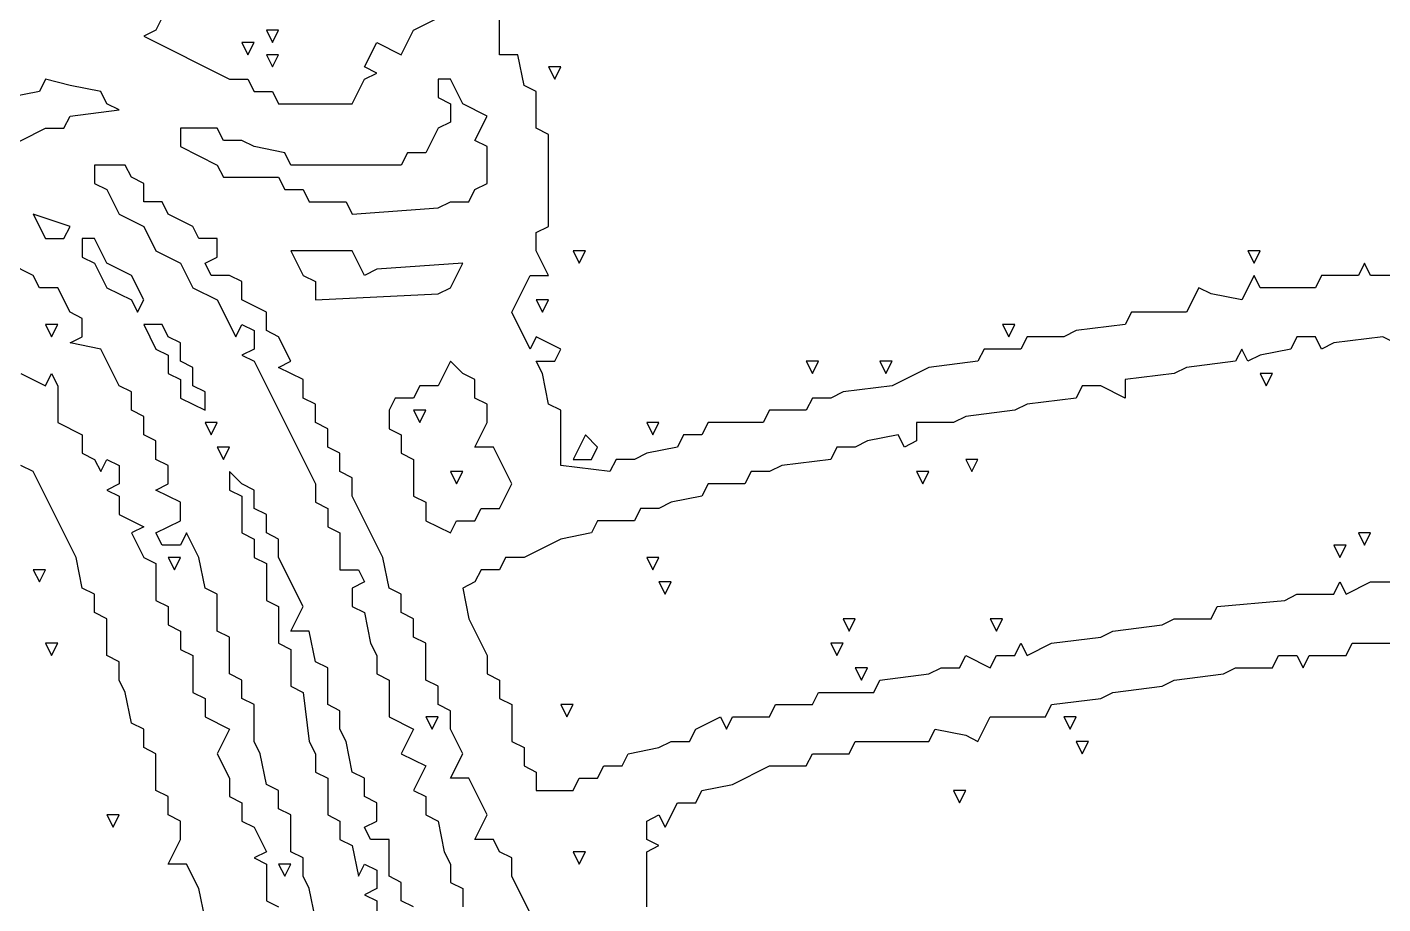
# Model space of a CAD drawing. Extents: x 11 to 152, y 0 to 170.
# Drawn here: x 84.72 to 104.99, y 90.73 to 103.84 of the extents above; entities that cross this region are included whole.
import ezdxf

# ---------------------------------------------------------------- set-up
doc = ezdxf.new("R2010")
doc.units = 0
doc.layers.add('Layer0', color=7, linetype='Continuous')

msp = doc.modelspace()

# ---------------------------------------------------------------- linework, layer by layer
at = {"layer": 'Layer0', "color": 5, "linetype": 'CONTINUOUS'}
for p, q in [((86.83387, 104.164, 0.1), (86.65049, 103.7972, 0.1)), ((90.50162, 103.7972, 0.1), (90.86839, 103.9806, 0.1)), ((91.78533, 103.4304, 0.1), (91.78533, 103.9806, 0.1)), ((86.65049, 103.7972, 0.1), (86.4671, 103.7055, 0.1)), ((88.30097, 103.7972, 0.1), (88.39266, 103.6138, 0.1)), ((88.48436, 103.7972, 0.1), (88.30097, 103.7972, 0.1)), ((88.39266, 103.6138, 0.1), (88.48436, 103.7972, 0.1)), ((90.31823, 103.4304, 0.1), (90.50162, 103.7972, 0.1)), ((86.4671, 103.7055, 0.1), (87.75081, 103.0636, 0.1)), ((87.9342, 103.6138, 0.1), (88.02589, 103.4304, 0.1)), ((88.11758, 103.6138, 0.1), (87.9342, 103.6138, 0.1)), ((88.02589, 103.4304, 0.1), (88.11758, 103.6138, 0.1)), ((89.76807, 103.247, 0.1), (89.95146, 103.6138, 0.1)), ((89.95146, 103.6138, 0.1), (90.31823, 103.4304, 0.1)), ((88.30097, 103.4304, 0.1), (88.39266, 103.247, 0.1)), ((88.48436, 103.4304, 0.1), (88.30097, 103.4304, 0.1)), ((88.39266, 103.247, 0.1), (88.48436, 103.4304, 0.1)), ((92.06041, 103.4304, 0.1), (91.78533, 103.4304, 0.1)), ((92.1521, 102.972, 0.1), (92.06041, 103.4304, 0.1)), ((89.95146, 103.1553, 0.1), (89.76807, 103.247, 0.1)), ((89.76807, 103.0636, 0.1), (89.95146, 103.1553, 0.1)), ((92.51888, 103.247, 0.1), (92.61057, 103.0636, 0.1)), ((92.70227, 103.247, 0.1), (92.51888, 103.247, 0.1)), ((92.61057, 103.0636, 0.1), (92.70227, 103.247, 0.1)), ((85, 103.0636, 0.1), (84.90831, 102.8803, 0.1)), ((85.36677, 102.972, 0.1), (85, 103.0636, 0.1)), ((85.82524, 102.8803, 0.1), (85.36677, 102.972, 0.1)), ((87.75081, 103.0636, 0.1), (88.02589, 103.0636, 0.1)), ((88.02589, 103.0636, 0.1), (88.11758, 102.8803, 0.1)), ((89.58468, 102.6969, 0.1), (89.76807, 103.0636, 0.1)), ((90.86839, 103.0636, 0.1), (90.86839, 102.7886, 0.1)), ((91.05178, 103.0636, 0.1), (90.86839, 103.0636, 0.1)), ((91.23517, 102.6969, 0.1), (91.05178, 103.0636, 0.1)), ((92.33549, 102.8803, 0.1), (92.1521, 102.972, 0.1)), ((84.90831, 102.8803, 0.1), (84.44984, 102.7886, 0.1)), ((85.91694, 102.6969, 0.1), (85.82524, 102.8803, 0.1)), ((88.11758, 102.8803, 0.1), (88.39266, 102.8803, 0.1)), ((88.39266, 102.8803, 0.1), (88.48436, 102.6969, 0.1)), ((90.86839, 102.7886, 0.1), (91.05178, 102.6969, 0.1)), ((92.33549, 102.3301, 0.1), (92.33549, 102.8803, 0.1)), ((85.36677, 102.5135, 0.1), (86.10032, 102.6052, 0.1)), ((86.10032, 102.6052, 0.1), (85.91694, 102.6969, 0.1)), ((88.48436, 102.6969, 0.1), (89.58468, 102.6969, 0.1)), ((91.05178, 102.6969, 0.1), (91.05178, 102.4218, 0.1)), ((91.60194, 102.5135, 0.1), (91.23517, 102.6969, 0.1)), ((85.27508, 102.3301, 0.1), (85.36677, 102.5135, 0.1)), ((91.05178, 102.4218, 0.1), (90.86839, 102.3301, 0.1)), ((91.41855, 102.1467, 0.1), (91.60194, 102.5135, 0.1)), ((84.26645, 101.9633, 0.1), (85, 102.3301, 0.1)), ((85, 102.3301, 0.1), (85.27508, 102.3301, 0.1)), ((87.56742, 102.3301, 0.1), (87.01726, 102.3301, 0.1)), ((87.01726, 102.3301, 0.1), (87.01726, 102.055, 0.1)), ((87.65912, 102.1467, 0.1), (87.56742, 102.3301, 0.1)), ((87.9342, 102.1467, 0.1), (87.65912, 102.1467, 0.1)), ((88.11758, 102.055, 0.1), (87.9342, 102.1467, 0.1)), ((90.86839, 102.3301, 0.1), (90.68501, 101.9633, 0.1)), ((91.60194, 102.055, 0.1), (91.41855, 102.1467, 0.1)), ((92.51888, 102.2384, 0.1), (92.33549, 102.3301, 0.1)), ((92.51888, 100.863, 0.1), (92.51888, 102.2384, 0.1)), ((87.01726, 102.055, 0.1), (87.56742, 101.7799, 0.1)), ((88.57605, 101.9633, 0.1), (88.11758, 102.055, 0.1)), ((88.66775, 101.7799, 0.1), (88.57605, 101.9633, 0.1)), ((90.40992, 101.9633, 0.1), (90.31823, 101.7799, 0.1)), ((90.68501, 101.9633, 0.1), (90.40992, 101.9633, 0.1)), ((91.60194, 101.5049, 0.1), (91.60194, 102.055, 0.1)), ((85.73355, 101.7799, 0.1), (85.73355, 101.5049, 0.1)), ((86.19202, 101.7799, 0.1), (85.73355, 101.7799, 0.1)), ((86.28371, 101.5965, 0.1), (86.19202, 101.7799, 0.1)), ((87.56742, 101.7799, 0.1), (87.65912, 101.5965, 0.1)), ((90.31823, 101.7799, 0.1), (88.66775, 101.7799, 0.1)), ((86.4671, 101.5049, 0.1), (86.28371, 101.5965, 0.1)), ((87.65912, 101.5965, 0.1), (88.48436, 101.5965, 0.1)), ((88.48436, 101.5965, 0.1), (88.57605, 101.4132, 0.1)), ((85.73355, 101.5049, 0.1), (85.91694, 101.4132, 0.1)), ((85.91694, 101.4132, 0.1), (86.10032, 101.0464, 0.1)), ((86.4671, 101.2298, 0.1), (86.4671, 101.5049, 0.1)), ((88.57605, 101.4132, 0.1), (88.85113, 101.4132, 0.1)), ((88.85113, 101.4132, 0.1), (88.94283, 101.2298, 0.1)), ((91.32686, 101.2298, 0.1), (91.41855, 101.4132, 0.1)), ((91.41855, 101.4132, 0.1), (91.60194, 101.5049, 0.1)), ((86.74218, 101.2298, 0.1), (86.4671, 101.2298, 0.1)), ((86.83387, 101.0464, 0.1), (86.74218, 101.2298, 0.1)), ((88.94283, 101.2298, 0.1), (89.49299, 101.2298, 0.1)), ((89.49299, 101.2298, 0.1), (89.58468, 101.0464, 0.1)), ((89.58468, 101.0464, 0.1), (90.86839, 101.1381, 0.1)), ((90.86839, 101.1381, 0.1), (91.05178, 101.2298, 0.1)), ((91.05178, 101.2298, 0.1), (91.32686, 101.2298, 0.1)), ((84.81661, 101.0464, 0.1), (85, 100.6796, 0.1)), ((85.36677, 100.863, 0.1), (84.81661, 101.0464, 0.1)), ((86.10032, 101.0464, 0.1), (86.4671, 100.863, 0.1)), ((87.20065, 100.863, 0.1), (86.83387, 101.0464, 0.1)), ((85.27508, 100.6796, 0.1), (85.36677, 100.863, 0.1)), ((86.4671, 100.863, 0.1), (86.65049, 100.4962, 0.1)), ((87.29234, 100.6796, 0.1), (87.20065, 100.863, 0.1)), ((92.33549, 100.7713, 0.1), (92.51888, 100.863, 0.1)), ((92.33549, 100.4962, 0.1), (92.33549, 100.7713, 0.1)), ((85, 100.6796, 0.1), (85.27508, 100.6796, 0.1)), ((85.55016, 100.6796, 0.1), (85.55016, 100.4045, 0.1)), ((85.73355, 100.6796, 0.1), (85.55016, 100.6796, 0.1)), ((85.91694, 100.3128, 0.1), (85.73355, 100.6796, 0.1)), ((87.56742, 100.6796, 0.1), (87.29234, 100.6796, 0.1)), ((87.56742, 100.4045, 0.1), (87.56742, 100.6796, 0.1)), ((84.81661, 100.1294, 0.1), (84.44984, 100.3128, 0.1)), ((85.55016, 100.4045, 0.1), (85.73355, 100.3128, 0.1)), ((85.73355, 100.3128, 0.1), (85.91694, 99.94606, 0.1)), ((86.28371, 100.1294, 0.1), (85.91694, 100.3128, 0.1)), ((86.65049, 100.4962, 0.1), (87.01726, 100.3128, 0.1)), ((87.01726, 100.3128, 0.1), (87.20065, 99.94606, 0.1)), ((87.38403, 100.3128, 0.1), (87.56742, 100.4045, 0.1)), ((87.47573, 100.1294, 0.1), (87.38403, 100.3128, 0.1)), ((88.66775, 100.4962, 0.1), (88.85113, 100.1294, 0.1)), ((89.58468, 100.4962, 0.1), (88.66775, 100.4962, 0.1)), ((89.76807, 100.1294, 0.1), (89.58468, 100.4962, 0.1)), ((91.23517, 100.3128, 0.1), (89.95146, 100.2211, 0.1)), ((91.05178, 99.94606, 0.1), (91.23517, 100.3128, 0.1)), ((92.51888, 100.1294, 0.1), (92.33549, 100.4962, 0.1)), ((92.88565, 100.4962, 0.1), (92.97735, 100.3128, 0.1)), ((93.06904, 100.4962, 0.1), (92.88565, 100.4962, 0.1)), ((92.97735, 100.3128, 0.1), (93.06904, 100.4962, 0.1)), ((102.972, 100.4962, 0.1), (103.0636, 100.3128, 0.1)), ((103.1553, 100.4962, 0.1), (102.972, 100.4962, 0.1)), ((103.0636, 100.3128, 0.1), (103.1553, 100.4962, 0.1)), ((104.7141, 100.3128, 0.1), (104.6224, 100.1294, 0.1)), ((104.8058, 100.1294, 0.1), (104.7141, 100.3128, 0.1)), ((84.90831, 99.94606, 0.1), (84.81661, 100.1294, 0.1)), ((86.4671, 99.76268, 0.1), (86.28371, 100.1294, 0.1)), ((87.75081, 100.1294, 0.1), (87.47573, 100.1294, 0.1)), ((87.9342, 100.0378, 0.1), (87.75081, 100.1294, 0.1)), ((88.85113, 100.1294, 0.1), (89.03452, 100.0378, 0.1)), ((89.95146, 100.2211, 0.1), (89.76807, 100.1294, 0.1)), ((91.96872, 99.57929, 0.1), (92.2438, 100.1294, 0.1)), ((92.2438, 100.1294, 0.1), (92.51888, 100.1294, 0.1)), ((103.0636, 100.1294, 0.1), (102.8803, 99.76268, 0.1)), ((103.1553, 99.94606, 0.1), (103.0636, 100.1294, 0.1)), ((104.0723, 100.1294, 0.1), (103.9806, 99.94606, 0.1)), ((104.6224, 100.1294, 0.1), (104.0723, 100.1294, 0.1)), ((105.356, 100.1294, 0.1), (104.8058, 100.1294, 0.1)), ((85.18339, 99.94606, 0.1), (84.90831, 99.94606, 0.1)), ((85.36677, 99.57929, 0.1), (85.18339, 99.94606, 0.1)), ((85.91694, 99.94606, 0.1), (86.28371, 99.76268, 0.1)), ((87.20065, 99.94606, 0.1), (87.56742, 99.76268, 0.1)), ((87.9342, 99.76268, 0.1), (87.9342, 100.0378, 0.1)), ((89.03452, 100.0378, 0.1), (89.03452, 99.76268, 0.1)), ((90.86839, 99.85437, 0.1), (91.05178, 99.94606, 0.1)), ((102.2384, 99.94606, 0.1), (102.055, 99.57929, 0.1)), ((102.4218, 99.85437, 0.1), (102.2384, 99.94606, 0.1)), ((103.9806, 99.94606, 0.1), (103.1553, 99.94606, 0.1)), ((86.28371, 99.76268, 0.1), (86.3754, 99.57929, 0.1)), ((86.3754, 99.57929, 0.1), (86.4671, 99.76268, 0.1)), ((87.56742, 99.76268, 0.1), (87.8425, 99.21251, 0.1)), ((88.30097, 99.57929, 0.1), (87.9342, 99.76268, 0.1)), ((89.03452, 99.76268, 0.1), (90.86839, 99.85437, 0.1)), ((92.33549, 99.76268, 0.1), (92.42718, 99.57929, 0.1)), ((92.51888, 99.76268, 0.1), (92.33549, 99.76268, 0.1)), ((92.42718, 99.57929, 0.1), (92.51888, 99.76268, 0.1)), ((102.8803, 99.76268, 0.1), (102.4218, 99.85437, 0.1)), ((85.55016, 99.48759, 0.1), (85.36677, 99.57929, 0.1)), ((88.30097, 99.30421, 0.1), (88.30097, 99.57929, 0.1)), ((92.2438, 99.02913, 0.1), (91.96872, 99.57929, 0.1)), ((101.2298, 99.57929, 0.1), (101.1381, 99.3959, 0.1)), ((102.055, 99.57929, 0.1), (101.2298, 99.57929, 0.1)), ((85, 99.3959, 0.1), (85.09169, 99.21251, 0.1)), ((85.18339, 99.3959, 0.1), (85, 99.3959, 0.1)), ((85.09169, 99.21251, 0.1), (85.18339, 99.3959, 0.1)), ((85.55016, 99.21251, 0.1), (85.55016, 99.48759, 0.1)), ((86.4671, 99.3959, 0.1), (86.65049, 99.02913, 0.1)), ((86.74218, 99.3959, 0.1), (86.4671, 99.3959, 0.1)), ((86.83387, 99.21251, 0.1), (86.74218, 99.3959, 0.1)), ((87.8425, 99.21251, 0.1), (87.9342, 99.3959, 0.1)), ((87.9342, 99.3959, 0.1), (88.11758, 99.30421, 0.1)), ((88.11758, 99.30421, 0.1), (88.11758, 99.02913, 0.1)), ((88.48436, 99.21251, 0.1), (88.30097, 99.30421, 0.1)), ((99.30421, 99.3959, 0.1), (99.3959, 99.21251, 0.1)), ((99.48759, 99.3959, 0.1), (99.30421, 99.3959, 0.1)), ((99.3959, 99.21251, 0.1), (99.48759, 99.3959, 0.1)), ((100.4045, 99.30421, 0.1), (100.2211, 99.21251, 0.1)), ((101.1381, 99.3959, 0.1), (100.4045, 99.30421, 0.1)), ((85.36677, 99.12082, 0.1), (85.55016, 99.21251, 0.1)), ((85.82524, 99.02913, 0.1), (85.36677, 99.12082, 0.1)), ((87.01726, 99.12082, 0.1), (86.83387, 99.21251, 0.1)), ((87.01726, 98.84574, 0.1), (87.01726, 99.12082, 0.1)), ((88.66775, 98.84574, 0.1), (88.48436, 99.21251, 0.1)), ((92.33549, 99.21251, 0.1), (92.2438, 99.02913, 0.1)), ((92.70227, 99.02913, 0.1), (92.33549, 99.21251, 0.1)), ((99.67098, 99.21251, 0.1), (99.57929, 99.02913, 0.1)), ((100.2211, 99.21251, 0.1), (99.67098, 99.21251, 0.1)), ((103.7055, 99.21251, 0.1), (103.6138, 99.02913, 0.1)), ((103.9806, 99.21251, 0.1), (103.7055, 99.21251, 0.1)), ((104.0723, 99.02913, 0.1), (103.9806, 99.21251, 0.1)), ((104.2557, 99.12082, 0.1), (104.0723, 99.02913, 0.1)), ((104.9892, 99.21251, 0.1), (104.2557, 99.12082, 0.1)), ((105.356, 99.02913, 0.1), (104.9892, 99.21251, 0.1)), ((86.10032, 98.47896, 0.1), (85.82524, 99.02913, 0.1)), ((86.65049, 99.02913, 0.1), (86.83387, 98.93743, 0.1)), ((86.83387, 98.93743, 0.1), (86.83387, 98.66235, 0.1)), ((88.11758, 99.02913, 0.1), (87.9342, 98.93743, 0.1)), ((87.9342, 98.93743, 0.1), (88.11758, 98.84574, 0.1)), ((92.61057, 98.84574, 0.1), (92.70227, 99.02913, 0.1)), ((99.02913, 99.02913, 0.1), (98.93743, 98.84574, 0.1)), ((99.57929, 99.02913, 0.1), (99.02913, 99.02913, 0.1)), ((102.8803, 99.02913, 0.1), (102.7886, 98.84574, 0.1)), ((102.972, 98.84574, 0.1), (102.8803, 99.02913, 0.1)), ((103.1553, 98.93743, 0.1), (102.972, 98.84574, 0.1)), ((103.6138, 99.02913, 0.1), (103.1553, 98.93743, 0.1)), ((87.20065, 98.75405, 0.1), (87.01726, 98.84574, 0.1)), ((87.20065, 98.47896, 0.1), (87.20065, 98.75405, 0.1)), ((88.11758, 98.84574, 0.1), (89.03452, 97.01187, 0.1)), ((88.48436, 98.75405, 0.1), (88.66775, 98.84574, 0.1)), ((88.85113, 98.57066, 0.1), (88.48436, 98.75405, 0.1)), ((91.05178, 98.84574, 0.1), (90.86839, 98.47896, 0.1)), ((91.23517, 98.66235, 0.1), (91.05178, 98.84574, 0.1)), ((92.42718, 98.66235, 0.1), (92.33549, 98.84574, 0.1)), ((92.33549, 98.84574, 0.1), (92.61057, 98.84574, 0.1)), ((96.37001, 98.84574, 0.1), (96.4617, 98.66235, 0.1)), ((96.5534, 98.84574, 0.1), (96.37001, 98.84574, 0.1)), ((96.4617, 98.66235, 0.1), (96.5534, 98.84574, 0.1)), ((97.47033, 98.84574, 0.1), (97.56203, 98.66235, 0.1)), ((97.65372, 98.84574, 0.1), (97.47033, 98.84574, 0.1)), ((97.56203, 98.66235, 0.1), (97.65372, 98.84574, 0.1)), ((98.20388, 98.75405, 0.1), (97.65372, 98.47896, 0.1)), ((98.93743, 98.84574, 0.1), (98.20388, 98.75405, 0.1)), ((102.055, 98.75405, 0.1), (101.8716, 98.66235, 0.1)), ((102.7886, 98.84574, 0.1), (102.055, 98.75405, 0.1)), ((84.63323, 98.66235, 0.1), (85, 98.47896, 0.1)), ((85, 98.47896, 0.1), (85.09169, 98.66235, 0.1)), ((85.09169, 98.66235, 0.1), (85.18339, 98.47896, 0.1)), ((86.83387, 98.66235, 0.1), (87.01726, 98.57066, 0.1)), ((87.01726, 98.57066, 0.1), (87.01726, 98.29558, 0.1)), ((88.85113, 98.29558, 0.1), (88.85113, 98.57066, 0.1)), ((91.41855, 98.57066, 0.1), (91.23517, 98.66235, 0.1)), ((91.41855, 98.29558, 0.1), (91.41855, 98.57066, 0.1)), ((92.51888, 98.20388, 0.1), (92.42718, 98.66235, 0.1)), ((101.8716, 98.66235, 0.1), (101.1381, 98.57066, 0.1)), ((101.1381, 98.57066, 0.1), (101.1381, 98.29558, 0.1)), ((103.1553, 98.66235, 0.1), (103.247, 98.47896, 0.1)), ((103.3387, 98.66235, 0.1), (103.1553, 98.66235, 0.1)), ((103.247, 98.47896, 0.1), (103.3387, 98.66235, 0.1)), ((85.18339, 98.47896, 0.1), (85.18339, 97.9288, 0.1)), ((86.28371, 98.38727, 0.1), (86.10032, 98.47896, 0.1)), ((86.28371, 98.11219, 0.1), (86.28371, 98.38727, 0.1)), ((87.01726, 98.29558, 0.1), (87.38403, 98.11219, 0.1)), ((87.38403, 98.38727, 0.1), (87.20065, 98.47896, 0.1)), ((87.38403, 98.11219, 0.1), (87.38403, 98.38727, 0.1)), ((89.03452, 98.20388, 0.1), (88.85113, 98.29558, 0.1)), ((90.22654, 98.29558, 0.1), (90.13484, 98.11219, 0.1)), ((90.50162, 98.29558, 0.1), (90.22654, 98.29558, 0.1)), ((90.59331, 98.47896, 0.1), (90.50162, 98.29558, 0.1)), ((90.86839, 98.47896, 0.1), (90.59331, 98.47896, 0.1)), ((91.60194, 98.20388, 0.1), (91.41855, 98.29558, 0.1)), ((96.4617, 98.29558, 0.1), (96.37001, 98.11219, 0.1)), ((96.73679, 98.29558, 0.1), (96.4617, 98.29558, 0.1)), ((96.92017, 98.38727, 0.1), (96.73679, 98.29558, 0.1)), ((97.65372, 98.47896, 0.1), (96.92017, 98.38727, 0.1)), ((100.4045, 98.29558, 0.1), (99.67098, 98.20388, 0.1)), ((100.4962, 98.47896, 0.1), (100.4045, 98.29558, 0.1)), ((100.7713, 98.47896, 0.1), (100.4962, 98.47896, 0.1)), ((101.1381, 98.29558, 0.1), (100.7713, 98.47896, 0.1)), ((86.4671, 98.0205, 0.1), (86.28371, 98.11219, 0.1)), ((89.03452, 97.9288, 0.1), (89.03452, 98.20388, 0.1)), ((90.13484, 98.11219, 0.1), (90.13484, 97.83711, 0.1)), ((90.50162, 98.11219, 0.1), (90.59331, 97.9288, 0.1)), ((90.68501, 98.11219, 0.1), (90.50162, 98.11219, 0.1)), ((90.59331, 97.9288, 0.1), (90.68501, 98.11219, 0.1)), ((91.60194, 97.9288, 0.1), (91.60194, 98.20388, 0.1)), ((92.70227, 98.11219, 0.1), (92.51888, 98.20388, 0.1)), ((92.70227, 97.28695, 0.1), (92.70227, 98.11219, 0.1)), ((95.81985, 98.11219, 0.1), (95.72816, 97.9288, 0.1)), ((96.37001, 98.11219, 0.1), (95.81985, 98.11219, 0.1)), ((99.48759, 98.11219, 0.1), (98.75405, 98.0205, 0.1)), ((99.67098, 98.20388, 0.1), (99.48759, 98.11219, 0.1)), ((85.18339, 97.9288, 0.1), (85.55016, 97.74542, 0.1)), ((86.4671, 97.74542, 0.1), (86.4671, 98.0205, 0.1)), ((87.38403, 97.9288, 0.1), (87.47573, 97.74542, 0.1)), ((87.56742, 97.9288, 0.1), (87.38403, 97.9288, 0.1)), ((87.47573, 97.74542, 0.1), (87.56742, 97.9288, 0.1)), ((89.21791, 97.83711, 0.1), (89.03452, 97.9288, 0.1)), ((91.41855, 97.56203, 0.1), (91.60194, 97.9288, 0.1)), ((93.98598, 97.9288, 0.1), (94.07767, 97.74542, 0.1)), ((94.16936, 97.9288, 0.1), (93.98598, 97.9288, 0.1)), ((94.07767, 97.74542, 0.1), (94.16936, 97.9288, 0.1)), ((94.90291, 97.9288, 0.1), (94.81122, 97.74542, 0.1)), ((95.72816, 97.9288, 0.1), (94.90291, 97.9288, 0.1)), ((98.57066, 97.9288, 0.1), (98.0205, 97.9288, 0.1)), ((98.0205, 97.9288, 0.1), (98.0205, 97.65372, 0.1)), ((98.75405, 98.0205, 0.1), (98.57066, 97.9288, 0.1)), ((85.55016, 97.74542, 0.1), (85.55016, 97.47033, 0.1)), ((86.65049, 97.65372, 0.1), (86.4671, 97.74542, 0.1)), ((89.21791, 97.56203, 0.1), (89.21791, 97.83711, 0.1)), ((90.13484, 97.83711, 0.1), (90.31823, 97.74542, 0.1)), ((90.31823, 97.74542, 0.1), (90.31823, 97.47033, 0.1)), ((93.06904, 97.74542, 0.1), (92.88565, 97.37864, 0.1)), ((93.25243, 97.56203, 0.1), (93.06904, 97.74542, 0.1)), ((94.53614, 97.74542, 0.1), (94.44444, 97.56203, 0.1)), ((94.81122, 97.74542, 0.1), (94.53614, 97.74542, 0.1)), ((97.74542, 97.74542, 0.1), (97.28695, 97.65372, 0.1)), ((97.83711, 97.56203, 0.1), (97.74542, 97.74542, 0.1)), ((86.65049, 97.37864, 0.1), (86.65049, 97.65372, 0.1)), ((87.56742, 97.56203, 0.1), (87.65912, 97.37864, 0.1)), ((87.75081, 97.56203, 0.1), (87.56742, 97.56203, 0.1)), ((87.65912, 97.37864, 0.1), (87.75081, 97.56203, 0.1)), ((89.40129, 97.47033, 0.1), (89.21791, 97.56203, 0.1)), ((91.69364, 97.56203, 0.1), (91.41855, 97.56203, 0.1)), ((91.96872, 97.01187, 0.1), (91.69364, 97.56203, 0.1)), ((93.16073, 97.37864, 0.1), (93.25243, 97.56203, 0.1)), ((94.44444, 97.56203, 0.1), (93.98598, 97.47033, 0.1)), ((96.82848, 97.56203, 0.1), (96.73679, 97.37864, 0.1)), ((97.10356, 97.56203, 0.1), (96.82848, 97.56203, 0.1)), ((97.28695, 97.65372, 0.1), (97.10356, 97.56203, 0.1)), ((98.0205, 97.65372, 0.1), (97.83711, 97.56203, 0.1)), ((84.81661, 97.19525, 0.1), (84.63323, 97.28695, 0.1)), ((85.55016, 97.47033, 0.1), (85.73355, 97.37864, 0.1)), ((85.73355, 97.37864, 0.1), (85.82524, 97.19525, 0.1)), ((85.82524, 97.19525, 0.1), (85.91694, 97.37864, 0.1)), ((85.91694, 97.37864, 0.1), (86.10032, 97.28695, 0.1)), ((86.10032, 97.28695, 0.1), (86.10032, 97.01187, 0.1)), ((86.83387, 97.28695, 0.1), (86.65049, 97.37864, 0.1)), ((86.83387, 97.01187, 0.1), (86.83387, 97.28695, 0.1)), ((89.40129, 97.19525, 0.1), (89.40129, 97.47033, 0.1)), ((90.31823, 97.47033, 0.1), (90.50162, 97.37864, 0.1)), ((90.50162, 97.37864, 0.1), (90.50162, 96.82848, 0.1)), ((93.43581, 97.19525, 0.1), (92.70227, 97.28695, 0.1)), ((92.88565, 97.37864, 0.1), (93.16073, 97.37864, 0.1)), ((93.52751, 97.37864, 0.1), (93.43581, 97.19525, 0.1)), ((93.80259, 97.37864, 0.1), (93.52751, 97.37864, 0.1)), ((93.98598, 97.47033, 0.1), (93.80259, 97.37864, 0.1)), ((96.00324, 97.28695, 0.1), (95.81985, 97.19525, 0.1)), ((96.73679, 97.37864, 0.1), (96.00324, 97.28695, 0.1)), ((98.75405, 97.37864, 0.1), (98.84574, 97.19525, 0.1)), ((98.93743, 97.37864, 0.1), (98.75405, 97.37864, 0.1)), ((98.84574, 97.19525, 0.1), (98.93743, 97.37864, 0.1)), ((85.45847, 95.91154, 0.1), (84.81661, 97.19525, 0.1)), ((87.75081, 97.19525, 0.1), (87.75081, 96.92017, 0.1)), ((87.9342, 97.01187, 0.1), (87.75081, 97.19525, 0.1)), ((89.58468, 97.10356, 0.1), (89.40129, 97.19525, 0.1)), ((89.58468, 96.82848, 0.1), (89.58468, 97.10356, 0.1)), ((91.05178, 97.19525, 0.1), (91.14347, 97.01187, 0.1)), ((91.23517, 97.19525, 0.1), (91.05178, 97.19525, 0.1)), ((91.14347, 97.01187, 0.1), (91.23517, 97.19525, 0.1)), ((95.54477, 97.19525, 0.1), (95.45307, 97.01187, 0.1)), ((95.81985, 97.19525, 0.1), (95.54477, 97.19525, 0.1)), ((98.0205, 97.19525, 0.1), (98.11219, 97.01187, 0.1)), ((98.20388, 97.19525, 0.1), (98.0205, 97.19525, 0.1)), ((98.11219, 97.01187, 0.1), (98.20388, 97.19525, 0.1)), ((86.10032, 97.01187, 0.1), (85.91694, 96.92017, 0.1)), ((85.91694, 96.92017, 0.1), (86.10032, 96.82848, 0.1)), ((86.65049, 96.92017, 0.1), (86.83387, 97.01187, 0.1)), ((87.01726, 96.73679, 0.1), (86.65049, 96.92017, 0.1)), ((87.75081, 96.92017, 0.1), (87.9342, 96.82848, 0.1)), ((88.11758, 96.92017, 0.1), (87.9342, 97.01187, 0.1)), ((88.11758, 96.64509, 0.1), (88.11758, 96.92017, 0.1)), ((89.03452, 97.01187, 0.1), (89.03452, 96.73679, 0.1)), ((91.78533, 96.64509, 0.1), (91.96872, 97.01187, 0.1)), ((94.90291, 97.01187, 0.1), (94.81122, 96.82848, 0.1)), ((95.45307, 97.01187, 0.1), (94.90291, 97.01187, 0.1)), ((86.10032, 96.82848, 0.1), (86.10032, 96.5534, 0.1)), ((87.01726, 96.4617, 0.1), (87.01726, 96.73679, 0.1)), ((87.9342, 96.82848, 0.1), (87.9342, 96.27832, 0.1)), ((89.03452, 96.73679, 0.1), (89.21791, 96.64509, 0.1)), ((90.04315, 95.91154, 0.1), (89.58468, 96.82848, 0.1)), ((90.50162, 96.82848, 0.1), (90.68501, 96.73679, 0.1)), ((90.68501, 96.73679, 0.1), (90.68501, 96.4617, 0.1)), ((94.35275, 96.73679, 0.1), (94.16936, 96.64509, 0.1)), ((94.81122, 96.82848, 0.1), (94.35275, 96.73679, 0.1)), ((86.10032, 96.5534, 0.1), (86.4671, 96.37001, 0.1)), ((86.65049, 96.27832, 0.1), (87.01726, 96.4617, 0.1)), ((88.30097, 96.5534, 0.1), (88.11758, 96.64509, 0.1)), ((88.30097, 96.27832, 0.1), (88.30097, 96.5534, 0.1)), ((89.21791, 96.64509, 0.1), (89.21791, 96.37001, 0.1)), ((90.68501, 96.4617, 0.1), (91.05178, 96.27832, 0.1)), ((91.05178, 96.27832, 0.1), (91.14347, 96.4617, 0.1)), ((91.14347, 96.4617, 0.1), (91.41855, 96.4617, 0.1)), ((91.41855, 96.4617, 0.1), (91.51025, 96.64509, 0.1)), ((91.51025, 96.64509, 0.1), (91.78533, 96.64509, 0.1)), ((93.25243, 96.4617, 0.1), (93.16073, 96.27832, 0.1)), ((93.80259, 96.4617, 0.1), (93.25243, 96.4617, 0.1)), ((93.89428, 96.64509, 0.1), (93.80259, 96.4617, 0.1)), ((94.16936, 96.64509, 0.1), (93.89428, 96.64509, 0.1)), ((86.4671, 96.37001, 0.1), (86.28371, 96.27832, 0.1)), ((86.28371, 96.27832, 0.1), (86.4671, 95.91154, 0.1)), ((86.74218, 96.09493, 0.1), (86.65049, 96.27832, 0.1)), ((87.10895, 96.27832, 0.1), (87.01726, 96.09493, 0.1)), ((87.29234, 95.91154, 0.1), (87.10895, 96.27832, 0.1)), ((87.9342, 96.27832, 0.1), (88.11758, 96.18662, 0.1)), ((88.48436, 96.18662, 0.1), (88.30097, 96.27832, 0.1)), ((89.21791, 96.37001, 0.1), (89.40129, 96.27832, 0.1)), ((89.40129, 96.27832, 0.1), (89.40129, 95.72816, 0.1)), ((93.16073, 96.27832, 0.1), (92.70227, 96.18662, 0.1)), ((104.6224, 96.27832, 0.1), (104.7141, 96.09493, 0.1)), ((104.8058, 96.27832, 0.1), (104.6224, 96.27832, 0.1)), ((104.7141, 96.09493, 0.1), (104.8058, 96.27832, 0.1)), ((87.01726, 96.09493, 0.1), (86.74218, 96.09493, 0.1)), ((88.11758, 96.18662, 0.1), (88.11758, 95.91154, 0.1)), ((88.48436, 95.91154, 0.1), (88.48436, 96.18662, 0.1)), ((92.70227, 96.18662, 0.1), (92.1521, 95.91154, 0.1)), ((104.2557, 96.09493, 0.1), (104.3474, 95.91154, 0.1)), ((104.4391, 96.09493, 0.1), (104.2557, 96.09493, 0.1)), ((104.3474, 95.91154, 0.1), (104.4391, 96.09493, 0.1)), ((85.55016, 95.45307, 0.1), (85.45847, 95.91154, 0.1)), ((86.4671, 95.91154, 0.1), (86.65049, 95.81985, 0.1)), ((86.83387, 95.91154, 0.1), (86.92557, 95.72816, 0.1)), ((87.01726, 95.91154, 0.1), (86.83387, 95.91154, 0.1)), ((86.92557, 95.72816, 0.1), (87.01726, 95.91154, 0.1)), ((87.38403, 95.45307, 0.1), (87.29234, 95.91154, 0.1)), ((88.11758, 95.91154, 0.1), (88.30097, 95.81985, 0.1)), ((88.85113, 95.17799, 0.1), (88.48436, 95.91154, 0.1)), ((90.13484, 95.45307, 0.1), (90.04315, 95.91154, 0.1)), ((91.87702, 95.91154, 0.1), (91.78533, 95.72816, 0.1)), ((92.1521, 95.91154, 0.1), (91.87702, 95.91154, 0.1)), ((93.98598, 95.91154, 0.1), (94.07767, 95.72816, 0.1)), ((94.16936, 95.91154, 0.1), (93.98598, 95.91154, 0.1)), ((94.07767, 95.72816, 0.1), (94.16936, 95.91154, 0.1)), ((84.81661, 95.72816, 0.1), (84.90831, 95.54477, 0.1)), ((85, 95.72816, 0.1), (84.81661, 95.72816, 0.1)), ((84.90831, 95.54477, 0.1), (85, 95.72816, 0.1)), ((86.65049, 95.81985, 0.1), (86.65049, 95.26969, 0.1)), ((88.30097, 95.81985, 0.1), (88.30097, 95.26969, 0.1)), ((89.40129, 95.72816, 0.1), (89.67638, 95.72816, 0.1)), ((89.67638, 95.72816, 0.1), (89.76807, 95.54477, 0.1)), ((91.51025, 95.72816, 0.1), (91.41855, 95.54477, 0.1)), ((91.78533, 95.72816, 0.1), (91.51025, 95.72816, 0.1)), ((85.73355, 95.36138, 0.1), (85.55016, 95.45307, 0.1)), ((87.56742, 95.36138, 0.1), (87.38403, 95.45307, 0.1)), ((89.76807, 95.54477, 0.1), (89.58468, 95.45307, 0.1)), ((89.58468, 95.45307, 0.1), (89.58468, 95.17799, 0.1)), ((90.31823, 95.36138, 0.1), (90.13484, 95.45307, 0.1)), ((91.41855, 95.54477, 0.1), (91.23517, 95.45307, 0.1)), ((91.23517, 95.45307, 0.1), (91.32686, 94.99461, 0.1)), ((94.16936, 95.54477, 0.1), (94.26106, 95.36138, 0.1)), ((94.35275, 95.54477, 0.1), (94.16936, 95.54477, 0.1)), ((94.26106, 95.36138, 0.1), (94.35275, 95.54477, 0.1)), ((104.2557, 95.36138, 0.1), (104.3474, 95.54477, 0.1)), ((104.3474, 95.54477, 0.1), (104.4391, 95.36138, 0.1)), ((104.4391, 95.36138, 0.1), (104.8058, 95.54477, 0.1)), ((104.8058, 95.54477, 0.1), (106.4563, 95.54477, 0.1)), ((85.73355, 95.0863, 0.1), (85.73355, 95.36138, 0.1)), ((86.65049, 95.26969, 0.1), (86.83387, 95.17799, 0.1)), ((87.56742, 94.81122, 0.1), (87.56742, 95.36138, 0.1)), ((88.30097, 95.26969, 0.1), (88.48436, 95.17799, 0.1)), ((90.31823, 95.0863, 0.1), (90.31823, 95.36138, 0.1)), ((102.5135, 95.17799, 0.1), (103.5221, 95.26969, 0.1)), ((103.5221, 95.26969, 0.1), (103.7055, 95.36138, 0.1)), ((103.7055, 95.36138, 0.1), (104.2557, 95.36138, 0.1)), ((85.91694, 94.99461, 0.1), (85.73355, 95.0863, 0.1)), ((86.83387, 95.17799, 0.1), (86.83387, 94.90291, 0.1)), ((88.48436, 95.17799, 0.1), (88.48436, 94.62783, 0.1)), ((88.66775, 94.81122, 0.1), (88.85113, 95.17799, 0.1)), ((89.58468, 95.17799, 0.1), (89.76807, 95.0863, 0.1)), ((89.76807, 95.0863, 0.1), (89.85976, 94.62783, 0.1)), ((90.50162, 94.99461, 0.1), (90.31823, 95.0863, 0.1)), ((102.4218, 94.99461, 0.1), (102.5135, 95.17799, 0.1)), ((85.91694, 94.44444, 0.1), (85.91694, 94.99461, 0.1)), ((86.83387, 94.90291, 0.1), (87.01726, 94.81122, 0.1)), ((90.50162, 94.71953, 0.1), (90.50162, 94.99461, 0.1)), ((91.32686, 94.99461, 0.1), (91.60194, 94.44444, 0.1)), ((96.92017, 94.99461, 0.1), (97.01187, 94.81122, 0.1)), ((97.10356, 94.99461, 0.1), (96.92017, 94.99461, 0.1)), ((97.01187, 94.81122, 0.1), (97.10356, 94.99461, 0.1)), ((99.12082, 94.99461, 0.1), (99.21251, 94.81122, 0.1)), ((99.30421, 94.99461, 0.1), (99.12082, 94.99461, 0.1)), ((99.21251, 94.81122, 0.1), (99.30421, 94.99461, 0.1)), ((100.9547, 94.81122, 0.1), (101.6882, 94.90291, 0.1)), ((101.6882, 94.90291, 0.1), (101.8716, 94.99461, 0.1)), ((101.8716, 94.99461, 0.1), (102.4218, 94.99461, 0.1)), ((87.01726, 94.81122, 0.1), (87.01726, 94.53614, 0.1)), ((87.75081, 94.71953, 0.1), (87.56742, 94.81122, 0.1)), ((87.75081, 94.16936, 0.1), (87.75081, 94.71953, 0.1)), ((88.94283, 94.81122, 0.1), (88.66775, 94.81122, 0.1)), ((89.03452, 94.35275, 0.1), (88.94283, 94.81122, 0.1)), ((90.68501, 94.62783, 0.1), (90.50162, 94.71953, 0.1)), ((100.0378, 94.62783, 0.1), (100.7713, 94.71953, 0.1)), ((100.7713, 94.71953, 0.1), (100.9547, 94.81122, 0.1)), ((85, 94.62783, 0.1), (85.09169, 94.44444, 0.1)), ((85.18339, 94.62783, 0.1), (85, 94.62783, 0.1)), ((85.09169, 94.44444, 0.1), (85.18339, 94.62783, 0.1)), ((86.10032, 94.35275, 0.1), (85.91694, 94.44444, 0.1)), ((87.01726, 94.53614, 0.1), (87.20065, 94.44444, 0.1)), ((87.20065, 94.44444, 0.1), (87.20065, 93.89428, 0.1)), ((88.48436, 94.62783, 0.1), (88.66775, 94.53614, 0.1)), ((88.66775, 94.53614, 0.1), (88.66775, 93.98598, 0.1)), ((89.85976, 94.62783, 0.1), (89.95146, 94.44444, 0.1)), ((89.95146, 94.44444, 0.1), (89.95146, 94.16936, 0.1)), ((90.68501, 94.07767, 0.1), (90.68501, 94.62783, 0.1)), ((91.60194, 94.44444, 0.1), (91.60194, 94.16936, 0.1)), ((96.73679, 94.62783, 0.1), (96.82848, 94.44444, 0.1)), ((96.92017, 94.62783, 0.1), (96.73679, 94.62783, 0.1)), ((96.82848, 94.44444, 0.1), (96.92017, 94.62783, 0.1)), ((98.66235, 94.26106, 0.1), (98.75405, 94.44444, 0.1)), ((98.75405, 94.44444, 0.1), (99.12082, 94.26106, 0.1)), ((99.12082, 94.26106, 0.1), (99.21251, 94.44444, 0.1)), ((99.21251, 94.44444, 0.1), (99.48759, 94.44444, 0.1)), ((99.48759, 94.44444, 0.1), (99.57929, 94.62783, 0.1)), ((99.57929, 94.62783, 0.1), (99.67098, 94.44444, 0.1)), ((99.67098, 94.44444, 0.1), (100.0378, 94.62783, 0.1)), ((103.3387, 94.26106, 0.1), (103.4304, 94.44444, 0.1)), ((103.4304, 94.44444, 0.1), (103.7055, 94.44444, 0.1)), ((103.7055, 94.44444, 0.1), (103.7972, 94.26106, 0.1)), ((103.7972, 94.26106, 0.1), (103.8889, 94.44444, 0.1)), ((103.8889, 94.44444, 0.1), (104.4391, 94.44444, 0.1)), ((104.4391, 94.44444, 0.1), (104.5307, 94.62783, 0.1)), ((104.5307, 94.62783, 0.1), (105.6311, 94.62783, 0.1)), ((86.10032, 94.07767, 0.1), (86.10032, 94.35275, 0.1)), ((89.21791, 94.26106, 0.1), (89.03452, 94.35275, 0.1)), ((89.21791, 93.7109, 0.1), (89.21791, 94.26106, 0.1)), ((97.10356, 94.26106, 0.1), (97.19525, 94.07767, 0.1)), ((97.28695, 94.26106, 0.1), (97.10356, 94.26106, 0.1)), ((97.19525, 94.07767, 0.1), (97.28695, 94.26106, 0.1)), ((98.20388, 94.16936, 0.1), (98.38727, 94.26106, 0.1)), ((98.38727, 94.26106, 0.1), (98.66235, 94.26106, 0.1)), ((102.6052, 94.16936, 0.1), (102.7886, 94.26106, 0.1)), ((102.7886, 94.26106, 0.1), (103.3387, 94.26106, 0.1)), ((86.19202, 93.89428, 0.1), (86.10032, 94.07767, 0.1)), ((87.9342, 94.07767, 0.1), (87.75081, 94.16936, 0.1)), ((87.9342, 93.80259, 0.1), (87.9342, 94.07767, 0.1)), ((89.95146, 94.16936, 0.1), (90.13484, 94.07767, 0.1)), ((90.13484, 94.07767, 0.1), (90.13484, 93.52751, 0.1)), ((90.86839, 93.98598, 0.1), (90.68501, 94.07767, 0.1)), ((91.60194, 94.16936, 0.1), (91.78533, 94.07767, 0.1)), ((91.78533, 94.07767, 0.1), (91.78533, 93.80259, 0.1)), ((97.37864, 93.89428, 0.1), (97.47033, 94.07767, 0.1)), ((97.47033, 94.07767, 0.1), (98.20388, 94.16936, 0.1)), ((101.6882, 93.98598, 0.1), (101.8716, 94.07767, 0.1)), ((101.8716, 94.07767, 0.1), (102.6052, 94.16936, 0.1)), ((86.28371, 93.43581, 0.1), (86.19202, 93.89428, 0.1)), ((87.20065, 93.89428, 0.1), (87.38403, 93.80259, 0.1)), ((88.66775, 93.98598, 0.1), (88.85113, 93.89428, 0.1)), ((88.85113, 93.89428, 0.1), (88.94283, 93.16073, 0.1)), ((90.86839, 93.7109, 0.1), (90.86839, 93.98598, 0.1)), ((96.4617, 93.7109, 0.1), (96.5534, 93.89428, 0.1)), ((96.5534, 93.89428, 0.1), (97.37864, 93.89428, 0.1)), ((100.7713, 93.80259, 0.1), (100.9547, 93.89428, 0.1)), ((100.9547, 93.89428, 0.1), (101.6882, 93.98598, 0.1)), ((87.38403, 93.80259, 0.1), (87.38403, 93.52751, 0.1)), ((88.11758, 93.7109, 0.1), (87.9342, 93.80259, 0.1)), ((88.11758, 93.16073, 0.1), (88.11758, 93.7109, 0.1)), ((89.40129, 93.6192, 0.1), (89.21791, 93.7109, 0.1)), ((91.05178, 93.6192, 0.1), (90.86839, 93.7109, 0.1)), ((91.78533, 93.80259, 0.1), (91.96872, 93.7109, 0.1)), ((91.96872, 93.7109, 0.1), (91.96872, 93.16073, 0.1)), ((92.70227, 93.7109, 0.1), (92.79396, 93.52751, 0.1)), ((92.88565, 93.7109, 0.1), (92.70227, 93.7109, 0.1)), ((92.79396, 93.52751, 0.1), (92.88565, 93.7109, 0.1)), ((95.81985, 93.52751, 0.1), (95.91154, 93.7109, 0.1)), ((95.91154, 93.7109, 0.1), (96.4617, 93.7109, 0.1)), ((99.94606, 93.52751, 0.1), (100.0378, 93.7109, 0.1)), ((100.0378, 93.7109, 0.1), (100.7713, 93.80259, 0.1)), ((86.4671, 93.34412, 0.1), (86.28371, 93.43581, 0.1)), ((87.38403, 93.52751, 0.1), (87.75081, 93.34412, 0.1)), ((89.40129, 93.34412, 0.1), (89.40129, 93.6192, 0.1)), ((90.13484, 93.52751, 0.1), (90.50162, 93.34412, 0.1)), ((90.68501, 93.52751, 0.1), (90.7767, 93.34412, 0.1)), ((90.86839, 93.52751, 0.1), (90.68501, 93.52751, 0.1)), ((90.7767, 93.34412, 0.1), (90.86839, 93.52751, 0.1)), ((91.05178, 93.34412, 0.1), (91.05178, 93.6192, 0.1)), ((94.71953, 93.34412, 0.1), (95.0863, 93.52751, 0.1)), ((95.0863, 93.52751, 0.1), (95.17799, 93.34412, 0.1)), ((95.17799, 93.34412, 0.1), (95.26969, 93.52751, 0.1)), ((95.26969, 93.52751, 0.1), (95.81985, 93.52751, 0.1)), ((98.93743, 93.16073, 0.1), (99.12082, 93.52751, 0.1)), ((99.12082, 93.52751, 0.1), (99.94606, 93.52751, 0.1)), ((100.2211, 93.52751, 0.1), (100.3128, 93.34412, 0.1)), ((100.4045, 93.52751, 0.1), (100.2211, 93.52751, 0.1)), ((100.3128, 93.34412, 0.1), (100.4045, 93.52751, 0.1)), ((86.4671, 93.06904, 0.1), (86.4671, 93.34412, 0.1)), ((87.75081, 93.34412, 0.1), (87.56742, 92.97735, 0.1)), ((89.49299, 93.16073, 0.1), (89.40129, 93.34412, 0.1)), ((90.50162, 93.34412, 0.1), (90.31823, 92.97735, 0.1)), ((91.23517, 92.97735, 0.1), (91.05178, 93.34412, 0.1)), ((94.62783, 93.16073, 0.1), (94.71953, 93.34412, 0.1)), ((98.20388, 93.16073, 0.1), (98.29558, 93.34412, 0.1)), ((98.29558, 93.34412, 0.1), (98.75405, 93.25243, 0.1)), ((98.75405, 93.25243, 0.1), (98.93743, 93.16073, 0.1)), ((86.65049, 92.97735, 0.1), (86.4671, 93.06904, 0.1)), ((88.20928, 92.97735, 0.1), (88.11758, 93.16073, 0.1)), ((88.94283, 93.16073, 0.1), (89.03452, 92.97735, 0.1)), ((89.58468, 92.70227, 0.1), (89.49299, 93.16073, 0.1)), ((91.96872, 93.16073, 0.1), (92.1521, 93.06904, 0.1)), ((92.1521, 93.06904, 0.1), (92.1521, 92.79396, 0.1)), ((93.7109, 92.97735, 0.1), (94.16936, 93.06904, 0.1)), ((94.16936, 93.06904, 0.1), (94.35275, 93.16073, 0.1)), ((94.35275, 93.16073, 0.1), (94.62783, 93.16073, 0.1)), ((97.01187, 92.97735, 0.1), (97.10356, 93.16073, 0.1)), ((97.10356, 93.16073, 0.1), (98.20388, 93.16073, 0.1)), ((100.4045, 93.16073, 0.1), (100.4962, 92.97735, 0.1)), ((100.5879, 93.16073, 0.1), (100.4045, 93.16073, 0.1)), ((100.4962, 92.97735, 0.1), (100.5879, 93.16073, 0.1)), ((86.65049, 92.42718, 0.1), (86.65049, 92.97735, 0.1)), ((87.56742, 92.97735, 0.1), (87.75081, 92.61057, 0.1)), ((88.30097, 92.51888, 0.1), (88.20928, 92.97735, 0.1)), ((89.03452, 92.97735, 0.1), (89.03452, 92.70227, 0.1)), ((90.31823, 92.97735, 0.1), (90.68501, 92.79396, 0.1)), ((91.05178, 92.61057, 0.1), (91.23517, 92.97735, 0.1)), ((93.6192, 92.79396, 0.1), (93.7109, 92.97735, 0.1)), ((96.37001, 92.79396, 0.1), (96.4617, 92.97735, 0.1)), ((96.4617, 92.97735, 0.1), (97.01187, 92.97735, 0.1)), ((87.75081, 92.61057, 0.1), (87.75081, 92.33549, 0.1)), ((89.03452, 92.70227, 0.1), (89.21791, 92.61057, 0.1)), ((89.21791, 92.61057, 0.1), (89.21791, 92.06041, 0.1)), ((89.76807, 92.61057, 0.1), (89.58468, 92.70227, 0.1)), ((89.76807, 92.33549, 0.1), (89.76807, 92.61057, 0.1)), ((90.68501, 92.79396, 0.1), (90.50162, 92.42718, 0.1)), ((91.32686, 92.61057, 0.1), (91.05178, 92.61057, 0.1)), ((91.60194, 92.06041, 0.1), (91.32686, 92.61057, 0.1)), ((92.1521, 92.79396, 0.1), (92.33549, 92.70227, 0.1)), ((92.33549, 92.70227, 0.1), (92.33549, 92.42718, 0.1)), ((92.88565, 92.42718, 0.1), (92.97735, 92.61057, 0.1)), ((92.97735, 92.61057, 0.1), (93.25243, 92.61057, 0.1)), ((93.25243, 92.61057, 0.1), (93.34412, 92.79396, 0.1)), ((93.34412, 92.79396, 0.1), (93.6192, 92.79396, 0.1)), ((95.26969, 92.51888, 0.1), (95.81985, 92.79396, 0.1)), ((95.81985, 92.79396, 0.1), (96.37001, 92.79396, 0.1)), ((86.83387, 92.33549, 0.1), (86.65049, 92.42718, 0.1)), ((88.48436, 92.42718, 0.1), (88.30097, 92.51888, 0.1)), ((88.48436, 92.1521, 0.1), (88.48436, 92.42718, 0.1)), ((90.50162, 92.42718, 0.1), (90.68501, 92.33549, 0.1)), ((92.33549, 92.42718, 0.1), (92.88565, 92.42718, 0.1)), ((94.71953, 92.2438, 0.1), (94.81122, 92.42718, 0.1)), ((94.81122, 92.42718, 0.1), (95.26969, 92.51888, 0.1)), ((98.57066, 92.42718, 0.1), (98.66235, 92.2438, 0.1)), ((98.75405, 92.42718, 0.1), (98.57066, 92.42718, 0.1)), ((98.66235, 92.2438, 0.1), (98.75405, 92.42718, 0.1)), ((86.83387, 92.06041, 0.1), (86.83387, 92.33549, 0.1)), ((87.75081, 92.33549, 0.1), (87.9342, 92.2438, 0.1)), ((87.9342, 92.2438, 0.1), (87.9342, 91.96872, 0.1)), ((89.95146, 92.2438, 0.1), (89.76807, 92.33549, 0.1)), ((89.95146, 91.96872, 0.1), (89.95146, 92.2438, 0.1)), ((90.68501, 92.33549, 0.1), (90.68501, 92.06041, 0.1)), ((94.26106, 91.87702, 0.1), (94.44444, 92.2438, 0.1)), ((94.44444, 92.2438, 0.1), (94.71953, 92.2438, 0.1)), ((85.91694, 92.06041, 0.1), (86.00863, 91.87702, 0.1)), ((86.10032, 92.06041, 0.1), (85.91694, 92.06041, 0.1)), ((86.00863, 91.87702, 0.1), (86.10032, 92.06041, 0.1)), ((87.01726, 91.96872, 0.1), (86.83387, 92.06041, 0.1)), ((88.66775, 92.06041, 0.1), (88.48436, 92.1521, 0.1)), ((88.66775, 91.51025, 0.1), (88.66775, 92.06041, 0.1)), ((89.21791, 92.06041, 0.1), (89.40129, 91.96872, 0.1)), ((90.68501, 92.06041, 0.1), (90.86839, 91.96872, 0.1)), ((91.41855, 91.69364, 0.1), (91.60194, 92.06041, 0.1)), ((93.98598, 91.96872, 0.1), (94.16936, 92.06041, 0.1)), ((94.16936, 92.06041, 0.1), (94.26106, 91.87702, 0.1)), ((87.01726, 91.69364, 0.1), (87.01726, 91.96872, 0.1)), ((87.9342, 91.96872, 0.1), (88.11758, 91.87702, 0.1)), ((88.11758, 91.87702, 0.1), (88.30097, 91.51025, 0.1)), ((89.40129, 91.96872, 0.1), (89.40129, 91.69364, 0.1)), ((89.76807, 91.87702, 0.1), (89.95146, 91.96872, 0.1)), ((89.85976, 91.69364, 0.1), (89.76807, 91.87702, 0.1)), ((90.86839, 91.96872, 0.1), (90.96009, 91.51025, 0.1)), ((93.98598, 91.69364, 0.1), (93.98598, 91.96872, 0.1)), ((86.83387, 91.32686, 0.1), (87.01726, 91.69364, 0.1)), ((89.40129, 91.69364, 0.1), (89.58468, 91.60194, 0.1)), ((89.58468, 91.60194, 0.1), (89.67638, 91.14347, 0.1)), ((90.13484, 91.69364, 0.1), (89.85976, 91.69364, 0.1)), ((90.13484, 91.14347, 0.1), (90.13484, 91.69364, 0.1)), ((91.69364, 91.69364, 0.1), (91.41855, 91.69364, 0.1)), ((91.78533, 91.51025, 0.1), (91.69364, 91.69364, 0.1)), ((94.16936, 91.60194, 0.1), (93.98598, 91.69364, 0.1)), ((93.98598, 91.51025, 0.1), (94.16936, 91.60194, 0.1)), ((88.30097, 91.51025, 0.1), (88.11758, 91.41855, 0.1)), ((88.11758, 91.41855, 0.1), (88.30097, 91.32686, 0.1)), ((88.85113, 91.41855, 0.1), (88.66775, 91.51025, 0.1)), ((88.85113, 91.14347, 0.1), (88.85113, 91.41855, 0.1)), ((90.96009, 91.51025, 0.1), (91.05178, 91.32686, 0.1)), ((91.96872, 91.41855, 0.1), (91.78533, 91.51025, 0.1)), ((91.96872, 91.14347, 0.1), (91.96872, 91.41855, 0.1)), ((92.88565, 91.51025, 0.1), (92.97735, 91.32686, 0.1)), ((93.06904, 91.51025, 0.1), (92.88565, 91.51025, 0.1)), ((92.97735, 91.32686, 0.1), (93.06904, 91.51025, 0.1)), ((93.98598, 90.68501, 0.1), (93.98598, 91.51025, 0.1)), ((87.10895, 91.32686, 0.1), (86.83387, 91.32686, 0.1)), ((87.29234, 90.96009, 0.1), (87.10895, 91.32686, 0.1)), ((88.30097, 91.32686, 0.1), (88.30097, 90.7767, 0.1)), ((88.48436, 91.32686, 0.1), (88.57605, 91.14347, 0.1)), ((88.66775, 91.32686, 0.1), (88.48436, 91.32686, 0.1)), ((88.57605, 91.14347, 0.1), (88.66775, 91.32686, 0.1)), ((89.67638, 91.14347, 0.1), (89.76807, 91.32686, 0.1)), ((89.76807, 91.32686, 0.1), (89.95146, 91.23517, 0.1)), ((89.95146, 91.23517, 0.1), (89.95146, 90.96009, 0.1)), ((91.05178, 91.32686, 0.1), (91.05178, 91.05178, 0.1)), ((88.94283, 90.96009, 0.1), (88.85113, 91.14347, 0.1)), ((90.31823, 91.05178, 0.1), (90.13484, 91.14347, 0.1)), ((90.31823, 90.7767, 0.1), (90.31823, 91.05178, 0.1)), ((91.05178, 91.05178, 0.1), (91.23517, 90.96009, 0.1)), ((92.2438, 90.59331, 0.1), (91.96872, 91.14347, 0.1)), ((87.38403, 90.50162, 0.1), (87.29234, 90.96009, 0.1)), ((89.03452, 90.50162, 0.1), (88.94283, 90.96009, 0.1)), ((89.95146, 90.96009, 0.1), (89.76807, 90.86839, 0.1)), ((89.76807, 90.86839, 0.1), (89.95146, 90.7767, 0.1)), ((91.23517, 90.96009, 0.1), (91.23517, 90.68501, 0.1)), ((88.30097, 90.7767, 0.1), (88.48436, 90.68501, 0.1)), ((89.95146, 90.7767, 0.1), (89.95146, 90.50162, 0.1)), ((90.50162, 90.68501, 0.1), (90.31823, 90.7767, 0.1))]:
    msp.add_line(p, q, dxfattribs=at)

doc.saveas('drawing.dxf')
